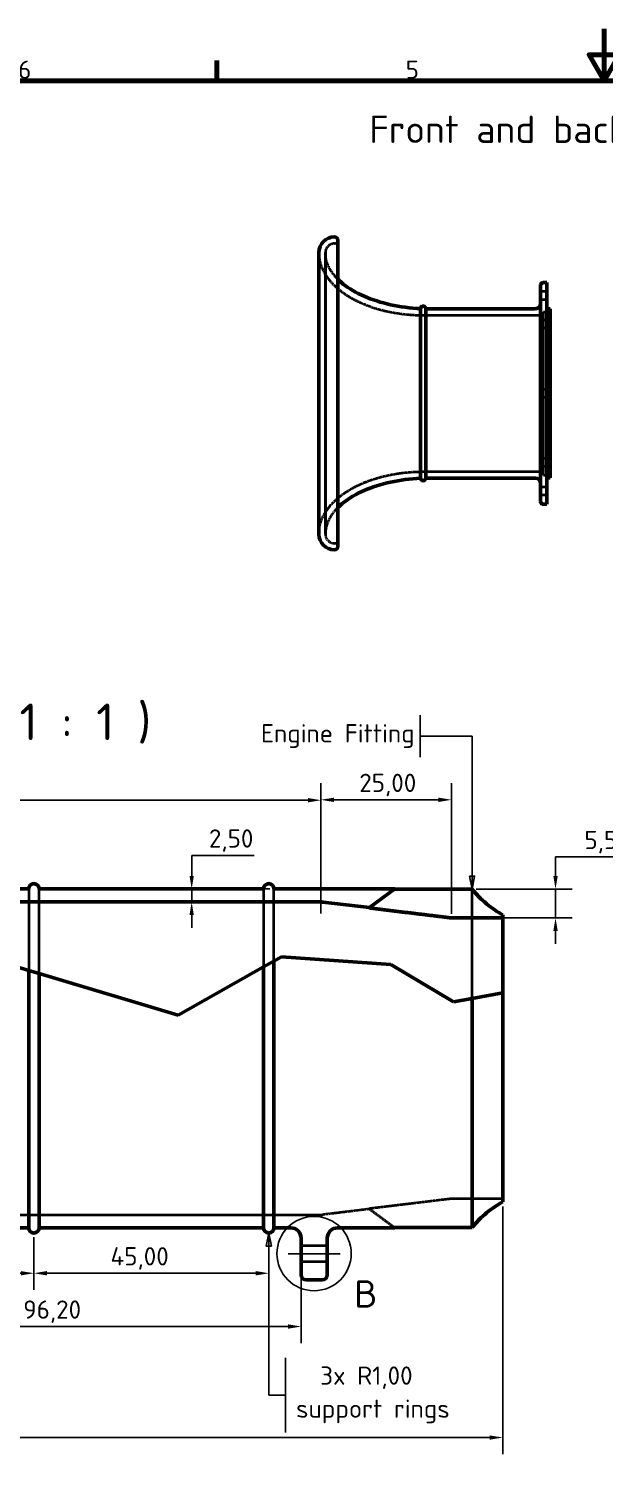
# Model space of a CAD drawing. Header units: millimetres. Extents: x -69 to 1188, y -60 to 840.
# Drawn here: x 373 to 594, y 289 to 840 of the extents above; entities that cross this region are included whole.
import ezdxf

# ---------------------------------------------------------------- set-up
doc = ezdxf.new("R2010")
doc.units = ezdxf.units.MM
doc.header["$LTSCALE"] = 2
doc.linetypes.add('DASHED', pattern=[0.2067, 0.1654, -0.0413])
for name, color, linetype, lineweight in [('Border (ISO)', 7, 'Continuous', 70), ('Centerline (ISO)', 7, 'Continuous', 25), ('Detail Boundary (ISO)', 7, 'Continuous', 25), ('Dimension (ISO)', 7, 'Continuous', 25), ('Hidden (ISO)', 7, 'DASHED', 35), ('Symbol (ISO)', 7, 'Continuous', 25), ('Visible (ISO)', 7, 'Continuous', 50)]:
    doc.layers.add(name, color=color, linetype=linetype, lineweight=lineweight)
doc.styles.add('Label Text (DIN)', font='isocpeur.ttf')
doc.styles.add('Note Text (DIN)', font='isocpeur.ttf')
doc.dimstyles.new('Default (DIN)', dxfattribs={"dimscale": 2, "dimtxt": 3.5, "dimasz": 2.5, "dimexe": 3.175, "dimexo": 0.8, "dimgap": 0.8, "dimtad": 1, "dimrnd": 1e-08, "dimzin": 0, "dimtxsty": 'Note Text (DIN)', "dimcen": 0.09, "dimdle": 10, "dimclrd": 256, "dimclre": 256, "dimclrt": 256, "dimadec": 0, "dimazin": 0, "dimtfac": 1, "dimtmove": 0, "dimatfit": 3, "dimfxl": 1, "dimtolj": 1, "dimtzin": 0, "dimlwd": -1, "dimlwe": -1, "dimarcsym": 0})

# ---------------------------------------------------------------- blocks, each defined once
blk = doc.blocks.new('Borders Default Border')
at = {"layer": 'Border (ISO)'}
blk.add_line((222.75, 410), (222.75, 413.9), dxfattribs=at)
at = {"layer": 'Border (ISO)', "flags": 128}
for points in [[(297, 420), (297, 410), (294.11, 415), (299.89, 415), (297, 410)], [(10, 10), (10, 410), (584, 410), (584, 10), (10, 10)]]:
    blk.add_lwpolyline(points, dxfattribs=at)
at = {"layer": 'Border (ISO)', "char_height": 3.5, "attachment_point": 7, "style": 'Note Text (DIN)'}
for s, insert in [('6', (184.7, 410.4)), ('5', (258.95, 410.4))]:
    blk.add_mtext(s, dxfattribs=dict(at, insert=insert))
blk = doc.blocks.new('*D7')
at = {"layer": 'Defpoints', "color": 0, "transparency": 16777216}
for p in [(485.44, 544.27), (485.44, 499.11), (535.44, 498.98)]:
    blk.add_point(p, dxfattribs=at)
at = {"layer": 'Dimension (ISO)', "transparency": 16777216}
for p, q in [((485.44, 500.71), (485.44, 550.62)), ((535.44, 500.58), (535.44, 550.62)), ((530.44, 544.27), (490.44, 544.27))]:
    blk.add_line(p, q, dxfattribs=at)
for points in [[(490.44, 545.1), (490.44, 543.43), (485.44, 544.27)], [(530.44, 545.1), (530.44, 543.43), (535.44, 544.27)]]:
    blk.add_solid(points, dxfattribs=at)
at = {"layer": 'Dimension (ISO)', "transparency": 16777216, "insert": (500.12, 554.27), "char_height": 7, "attachment_point": 1, "style": 'Note Text (DIN)'}
blk.add_mtext('\\A1;25,00', dxfattribs=at)
blk = doc.blocks.new('*D8')
at = {"layer": 'Defpoints', "color": 0, "transparency": 16777216}
for p in [(435.89, 510.11), (467.44, 510.11), (435.89, 505.11)]:
    blk.add_point(p, dxfattribs=at)
at = {"layer": 'Dimension (ISO)', "transparency": 16777216}
for p, q in [((459.84, 522.94), (435.89, 522.94)), ((435.89, 522.94), (435.89, 520.11)), ((435.89, 515.11), (435.89, 520.11)), ((465.84, 510.11), (429.54, 510.11)), ((435.89, 505.11), (435.89, 510.11)), ((435.89, 500.11), (435.89, 495.11))]:
    blk.add_line(p, q, dxfattribs=at)
for points in [[(435.06, 515.11), (436.72, 515.11), (435.89, 510.11)], [(435.06, 500.11), (436.72, 500.11), (435.89, 505.11)]]:
    blk.add_solid(points, dxfattribs=at)
at = {"layer": 'Dimension (ISO)', "transparency": 16777216, "insert": (442.49, 532.94), "char_height": 7, "attachment_point": 1, "style": 'Note Text (DIN)'}
blk.add_mtext('\\A1;2,50', dxfattribs=at)
blk = doc.blocks.new('*D9')
at = {"layer": 'Defpoints', "color": 0, "transparency": 16777216}
for p in [(543.34, 509.99), (535.44, 498.98), (575.34, 498.98)]:
    blk.add_point(p, dxfattribs=at)
at = {"layer": 'Dimension (ISO)', "transparency": 16777216}
for p, q in [((604.19, 522.35), (575.34, 522.35)), ((575.34, 522.35), (575.34, 519.99)), ((575.34, 514.99), (575.34, 519.99)), ((544.94, 509.99), (581.69, 509.99)), ((575.34, 509.99), (575.34, 498.98)), ((537.04, 498.98), (581.69, 498.98)), ((575.34, 493.98), (575.34, 488.98))]:
    blk.add_line(p, q, dxfattribs=at)
for points in [[(574.51, 514.99), (576.18, 514.99), (575.34, 509.99)], [(574.51, 493.98), (576.18, 493.98), (575.34, 498.98)]]:
    blk.add_solid(points, dxfattribs=at)
at = {"layer": 'Dimension (ISO)', "transparency": 16777216, "insert": (581.94, 532.35), "char_height": 7, "attachment_point": 1, "style": 'Note Text (DIN)'}
blk.add_mtext('\\A1; \\fISOCPEUR|b0|i0;\\H7.0000;5,50', dxfattribs=at)
blk = doc.blocks.new('Feature Identifier1')
at = {"layer": 'Symbol (ISO)'}
for p, q in [((261.7, 288.38), (261.7, 280.33)), ((271.67, 284.35), (261.7, 284.35)), ((271.67, 257.5), (271.67, 284.35)), ((271.17, 257.5), (271.67, 255)), ((272.17, 257.5), (271.17, 257.5)), ((271.67, 257.5), (271.67, 255)), ((271.67, 255), (272.17, 257.5))]:
    blk.add_line(p, q, dxfattribs=at)
at = {"layer": 'Symbol (ISO)', "flags": 128}
blk.add_lwpolyline([(271.17, 257.5), (271.67, 255), (272.17, 257.5), (271.17, 257.5)], dxfattribs=at)
at = {"layer": 'Symbol (ISO)'}
blk.add_solid([(271.17, 257.5), (271.67, 255), (272.17, 257.5), (271.17, 257.5)], dxfattribs=at)
at = {"layer": 'Symbol (ISO)', "insert": (231.22, 282.08), "char_height": 3.5, "attachment_point": 7, "style": 'Note Text (DIN)'}
blk.add_mtext('Engine Fitting', dxfattribs=at)
blk = doc.blocks.new('*D13')
at = {"layer": 'Defpoints', "color": 0, "transparency": 16777216}
for p in [(477.84, 364.11), (285.44, 362.11), (285.44, 342.27)]:
    blk.add_point(p, dxfattribs=at)
at = {"layer": 'Dimension (ISO)', "transparency": 16777216}
for p, q in [((285.44, 360.51), (285.44, 335.92)), ((477.84, 362.51), (477.84, 335.92)), ((472.84, 342.27), (290.44, 342.27))]:
    blk.add_line(p, q, dxfattribs=at)
for points in [[(290.44, 343.1), (290.44, 341.43), (285.44, 342.27)], [(472.84, 343.1), (472.84, 341.43), (477.84, 342.27)]]:
    blk.add_solid(points, dxfattribs=at)
at = {"layer": 'Dimension (ISO)', "transparency": 16777216, "insert": (371.32, 352.27), "char_height": 7, "attachment_point": 1, "style": 'Note Text (DIN)'}
blk.add_mtext('\\A1;96,20', dxfattribs=at)
blk = doc.blocks.new('2dDetail1')
at = {"layer": 'Detail Boundary (ISO)'}
blk.add_circle((241.4, 185.12), 7.12, dxfattribs=at)
at = {"layer": 'Detail Boundary (ISO)', "insert": (249.09, 174.76), "char_height": 5.25, "attachment_point": 7, "style": 'Label Text (DIN)'}
blk.add_mtext('B', dxfattribs=at)
blk = doc.blocks.new('*D38')
at = {"layer": 'Defpoints', "color": 0, "transparency": 16777216}
for p in [(555.1, 389.91), (105.44, 337.11), (555.1, 299.69)]:
    blk.add_point(p, dxfattribs=at)
at = {"layer": 'Dimension (ISO)', "transparency": 16777216}
for p, q in [((555.1, 388.31), (555.1, 293.34)), ((105.44, 335.51), (105.44, 293.34)), ((110.44, 299.69), (550.1, 299.69))]:
    blk.add_line(p, q, dxfattribs=at)
for points in [[(110.44, 300.52), (110.44, 298.86), (105.44, 299.69)], [(550.1, 300.52), (550.1, 298.86), (555.1, 299.69)]]:
    blk.add_solid(points, dxfattribs=at)
at = {"layer": 'Dimension (ISO)', "transparency": 16777216, "insert": (312.24, 310.39), "char_height": 7, "attachment_point": 1, "style": 'Note Text (DIN)'}
blk.add_mtext('\\A1; \\fISOCPEUR|b0|i0;\\H7.0000;(225,00)', dxfattribs=at)
blk = doc.blocks.new('*D44')
at = {"layer": 'Defpoints', "color": 0, "transparency": 16777216}
for p in [(485.44, 544.11), (185.48, 512.11), (485.44, 505.11)]:
    blk.add_point(p, dxfattribs=at)
at = {"layer": 'Dimension (ISO)', "transparency": 16777216}
for p, q in [((185.48, 513.71), (185.48, 550.46)), ((485.44, 506.71), (485.44, 550.46)), ((190.48, 544.11), (480.44, 544.11))]:
    blk.add_line(p, q, dxfattribs=at)
for points in [[(190.48, 544.95), (190.48, 543.28), (185.48, 544.11)], [(480.44, 544.95), (480.44, 543.28), (485.44, 544.11)]]:
    blk.add_solid(points, dxfattribs=at)
at = {"layer": 'Dimension (ISO)', "transparency": 16777216, "insert": (316.56, 554.11), "char_height": 7, "attachment_point": 1, "style": 'Note Text (DIN)'}
blk.add_mtext('\\A1; \\fISOCPEUR|b0|i0;\\H7.0000;150,00\\P', dxfattribs=at)
blk = doc.blocks.new('Feature Identifier2')
at = {"layer": 'Symbol (ISO)'}
for p, q in [((232.72, 189.06), (232.22, 186.56)), ((232.72, 186.56), (232.72, 189.06)), ((233.22, 186.56), (232.72, 189.06)), ((232.22, 186.56), (233.22, 186.56)), ((232.72, 186.56), (232.72, 157.97)), ((235.9, 165.11), (235.9, 150.83)), ((232.72, 157.97), (235.9, 157.97))]:
    blk.add_line(p, q, dxfattribs=at)
at = {"layer": 'Symbol (ISO)', "flags": 128}
blk.add_lwpolyline([(233.22, 186.56), (232.72, 189.06), (232.22, 186.56), (233.22, 186.56)], dxfattribs=at)
at = {"layer": 'Symbol (ISO)'}
blk.add_solid([(233.22, 186.56), (232.72, 189.06), (232.22, 186.56), (233.22, 186.56)], dxfattribs=at)
at = {"layer": 'Symbol (ISO)', "color": 7, "char_height": 3.5, "attachment_point": 7, "style": 'Note Text (DIN)'}
for s, insert in [('3x R1,00 ', (242.58, 159.16)), ('support rings', (237.95, 152.58))]:
    blk.add_mtext(s, dxfattribs=dict(at, insert=insert))
blk = doc.blocks.new('*D46')
at = {"layer": 'Defpoints', "color": 0, "transparency": 16777216}
for p in [(285.44, 445.11), (375.44, 378.11), (375.44, 362.7)]:
    blk.add_point(p, dxfattribs=at)
at = {"layer": 'Dimension (ISO)', "transparency": 16777216}
for p, q in [((375.44, 376.51), (375.44, 356.35)), ((290.44, 362.7), (370.44, 362.7))]:
    blk.add_line(p, q, dxfattribs=at)
for points in [[(290.44, 363.53), (290.44, 361.86), (285.44, 362.7)], [(370.44, 363.53), (370.44, 361.86), (375.44, 362.7)]]:
    blk.add_solid(points, dxfattribs=at)
at = {"layer": 'Dimension (ISO)', "transparency": 16777216, "insert": (319.77, 372.7), "char_height": 7, "attachment_point": 1, "style": 'Note Text (DIN)'}
blk.add_mtext('\\A1;45,00', dxfattribs=at)
blk = doc.blocks.new('*D47')
at = {"layer": 'Defpoints', "color": 0, "transparency": 16777216}
for p in [(375.44, 378.11), (465.44, 378.11), (465.44, 362.7)]:
    blk.add_point(p, dxfattribs=at)
at = {"layer": 'Dimension (ISO)', "transparency": 16777216}
for p, q in [((375.44, 376.51), (375.44, 356.35)), ((465.44, 376.51), (465.44, 356.35)), ((380.44, 362.7), (460.44, 362.7))]:
    blk.add_line(p, q, dxfattribs=at)
for points in [[(380.44, 363.53), (380.44, 361.86), (375.44, 362.7)], [(460.44, 363.53), (460.44, 361.86), (465.44, 362.7)]]:
    blk.add_solid(points, dxfattribs=at)
at = {"layer": 'Dimension (ISO)', "transparency": 16777216, "insert": (404.77, 372.7), "char_height": 7, "attachment_point": 1, "style": 'Note Text (DIN)'}
blk.add_mtext('\\A1;45,00', dxfattribs=at)

msp = doc.modelspace()

# ---------------------------------------------------------------- linework, layer by layer
at = {"layer": 'Centerline (ISO)', "linetype": 'Continuous'}
msp.add_line((492.84, 370.115), (472.84, 370.115), dxfattribs=at)
at = {"layer": 'Hidden (ISO)'}
for p, q in [((487.12, 646.131), (487.12, 754.131)), ((487.12, 754.131), (487.12, 646.131)), ((572.02, 739.181), (569.62, 739.181)), ((572.02, 736.081), (569.62, 736.081)), ((524.62, 730.131), (570.77, 730.131)), ((572.02, 728.197), (569.62, 728.197)), ((570.77, 668.781), (570.77, 731.481)), ((570.77, 731.481), (573.27, 731.481)), ((573.02, 732.006), (573.02, 668.256)), ((572.02, 725.097), (569.62, 725.097)), ((572.02, 701.681), (569.62, 701.681)), ((572.02, 698.581), (569.62, 698.581)), ((572.02, 675.164), (569.62, 675.164)), ((572.02, 672.064), (569.62, 672.064)), ((524.62, 670.131), (570.77, 670.131)), ((570.77, 668.781), (573.27, 668.781)), ((572.02, 664.181), (569.62, 664.181)), ((572.02, 661.081), (569.62, 661.081)), ((373.44, 510.115), (373.44, 478.848)), ((377.44, 477.65), (377.44, 510.115)), ((463.44, 510.115), (463.44, 480.148)), ((467.44, 482.398), (467.44, 510.115)), ((543.345, 468.08), (543.345, 509.991)), ((555.096, 391.263), (535.802, 391.263)), ((504.038, 387.319), (486.16, 385.158)), ((503.877, 387.438), (513.602, 380.238)), ((365.473, 385.115), (485.44, 385.115)), ((487.84, 373.215), (477.84, 373.215)), ((487.84, 367.015), (477.84, 367.015))]:
    msp.add_line(p, q, dxfattribs=at)
for centre, radius, start, end in [((490.62, 754.131), 3.5, 90, 180), ((490.62, 758.881), 1.25, 270, 0), ((573.37, 732.006), 0.35, 106.60155, 180), ((573.37, 732.006), 0.35, 180, 253.39845), ((573.37, 668.256), 0.35, 106.60155, 180), ((573.37, 668.256), 0.35, 180, 253.39845), ((490.62, 646.131), 3.5, 180, 270), ((490.62, 641.381), 1.25, 0, 90), ((485.44, 391.115), 6, 270, 276.8921)]:
    msp.add_arc(centre, radius, start, end, dxfattribs=at)
for points, knots in [([(484.62, 754.131), (484.62, 752.595), (484.866, 751.059), (485.875, 747.946), (486.67, 746.372), (488.972, 743.071), (490.587, 741.371), (495.014, 737.798), (498.038, 736.023), (504.859, 733.113), (508.657, 731.982), (516.519, 730.503), (520.569, 730.131), (524.62, 730.131)], [-3.1415927, -3.1415927, -3.1415927, -3.1415927, -2.9495927, -2.9495927, -2.7451636, -2.7451636, -2.5022729, -2.5022729, -2.1887613, -2.1887613, -1.8746021, -1.8746021, -1.5707963, -1.5707963, -1.5707963, -1.5707963]), ([(491.87, 743.949), (490.637, 745.187), (489.629, 746.49), (488.055, 749.265), (487.52, 750.742), (487.172, 752.863), (487.12, 753.497), (487.12, 754.131)], [-0.49229595, -0.49229595, -0.49229595, -0.49229595, -0.29664097, -0.29664097, -0.0882593, -0.0882593, 0, 0, 0, 0]), ([(484.62, 646.131), (484.62, 647.667), (484.866, 649.203), (485.875, 652.316), (486.67, 653.889), (488.972, 657.19), (490.587, 658.891), (495.014, 662.463), (498.038, 664.239), (504.859, 667.148), (508.657, 668.28), (516.519, 669.759), (520.569, 670.131), (524.62, 670.131)], [-3.1415927, -3.1415927, -3.1415927, -3.1415927, -2.9495927, -2.9495927, -2.7451636, -2.7451636, -2.5022729, -2.5022729, -2.1887613, -2.1887613, -1.8746021, -1.8746021, -1.5707963, -1.5707963, -1.5707963, -1.5707963]), ([(491.87, 656.313), (490.637, 655.075), (489.629, 653.771), (488.055, 650.997), (487.52, 649.52), (487.172, 647.398), (487.12, 646.765), (487.12, 646.131)], [-0.49229595, -0.49229595, -0.49229595, -0.49229595, -0.29664097, -0.29664097, -0.0882593, -0.0882593, 0, 0, 0, 0])]:
    msp.add_open_spline(points, degree=3, knots=knots, dxfattribs=at)
msp.add_rational_spline([(535.082, 391.219), (520.008, 389.392), (503.877, 387.438)], [1, 1.00088030566, 1.00061655601], degree=2, dxfattribs=at)
msp.add_open_spline([(535.802, 391.263), (535.571, 391.263), (535.328, 391.249), (535.082, 391.219)], degree=3, dxfattribs=at)
at = {"layer": 'Visible (ISO)'}
for p, q in [((491.87, 641.381), (491.87, 758.881)), ((484.62, 646.131), (484.62, 754.131)), ((569.62, 658.631), (569.62, 741.631)), ((570.62, 742.631), (572.02, 742.631)), ((572.02, 742.631), (572.02, 657.631)), ((523.621, 667.59), (523.621, 732.671)), ((525.62, 667.631), (525.62, 732.631)), ((525.62, 732.631), (567.62, 732.631)), ((572.02, 732.531), (573.27, 732.531)), ((573.27, 732.531), (573.27, 667.731)), ((525.62, 667.631), (567.62, 667.631)), ((572.02, 667.731), (573.27, 667.731)), ((570.62, 657.631), (572.02, 657.631)), ((289.44, 510.115), (373.44, 510.115)), ((377.44, 510.115), (463.44, 510.115)), ((467.44, 510.115), (513.769, 510.115)), ((513.769, 510.115), (504.038, 502.91)), ((513.602, 509.991), (543.345, 509.991)), ((485.44, 505.115), (365.473, 505.115)), ((504.038, 502.91), (486.16, 505.071)), ((503.877, 502.791), (504.038, 502.91)), ((555.096, 498.966), (535.802, 498.966)), ((555.096, 500.169), (555.096, 498.966)), ((555.096, 470.24), (555.096, 498.966)), ((356.269, 483.99), (373.44, 478.848)), ((430.665, 461.712), (463.44, 480.148)), ((467.44, 482.398), (463.44, 480.148)), ((463.44, 480.148), (463.44, 380.115)), ((467.44, 482.398), (470.269, 483.99)), ((467.44, 380.115), (467.44, 482.398)), ((470.269, 483.99), (512.269, 481.115)), ((512.269, 481.115), (536.186, 466.765)), ((377.44, 477.65), (373.44, 478.848)), ((373.44, 478.848), (373.44, 380.115)), ((377.44, 477.65), (430.665, 461.712)), ((377.44, 380.115), (377.44, 477.65)), ((536.186, 466.765), (543.345, 468.08)), ((555.096, 470.24), (543.345, 468.08)), ((543.345, 380.238), (543.345, 468.08)), ((555.096, 390.06), (555.096, 470.24)), ((289.44, 380.115), (373.44, 380.115)), ((377.44, 380.115), (463.44, 380.115)), ((467.44, 380.115), (473.84, 380.115)), ((491.84, 380.115), (513.769, 380.115)), ((513.602, 380.238), (513.769, 380.115)), ((513.602, 380.238), (543.345, 380.238)), ((477.84, 376.58), (477.84, 364.115)), ((487.84, 364.115), (487.84, 376.58)), ((477.84, 362.115), (477.84, 364.115)), ((487.84, 364.115), (487.84, 362.115)), ((479.84, 360.115), (485.84, 360.115))]:
    msp.add_line(p, q, dxfattribs=at)
for centre, radius, start, end in [((490.62, 754.131), 6, 90, 180), ((490.62, 758.881), 1.25, 0, 90), ((570.62, 741.631), 1, 90, 180), ((524.62, 732.631), 1, 0, 177.68061), ((567.62, 734.631), 2, 270, 0), ((524.62, 667.631), 1, 182.31939, 0), ((567.62, 665.631), 2, 0, 90), ((570.62, 658.631), 1, 180, 270), ((490.62, 646.131), 6, 180, 270), ((490.62, 641.381), 1.25, 270, 0), ((375.44, 510.115), 2, 0, 180), ((465.44, 510.115), 2, 0, 180), ((485.44, 499.115), 6, 83.1079, 90), ((375.44, 380.115), 2, 180, 0), ((465.44, 380.115), 2, 180, 0), ((473.84, 376.115), 4, 0, 90), ((491.84, 376.115), 4, 90, 180), ((479.84, 362.115), 2, 180, 270), ((485.84, 362.115), 2, 270, 0)]:
    msp.add_arc(centre, radius, start, end, dxfattribs=at)
for points, knots in [([(523.621, 732.671), (519.681, 732.858), (515.793, 733.361), (508.459, 734.958), (505.014, 736.051), (498.868, 738.733), (496.167, 740.321), (493.203, 742.688), (492.506, 743.31), (491.87, 743.949)], [-1.48320485, -1.48320485, -1.48320485, -1.48320485, -1.18656388, -1.18656388, -0.88992291, -0.88992291, -0.59328194, -0.59328194, -0.49229595, -0.49229595, -0.49229595, -0.49229595]), ([(523.621, 667.59), (519.681, 667.404), (515.793, 666.901), (508.459, 665.304), (505.014, 664.21), (498.868, 661.529), (496.167, 659.941), (493.203, 657.573), (492.506, 656.952), (491.87, 656.313)], [-1.48320485, -1.48320485, -1.48320485, -1.48320485, -1.18656388, -1.18656388, -0.88992291, -0.88992291, -0.59328194, -0.59328194, -0.49229595, -0.49229595, -0.49229595, -0.49229595]), ([(543.345, 509.991), (544.234, 508.898), (545.162, 507.874), (547.837, 505.196), (549.916, 503.459), (553.113, 501.318), (554.1, 500.718), (555.096, 500.169)], [4.24896347, 4.24896347, 4.24896347, 4.24896347, 4.44629251, 4.44629251, 4.81682226, 4.81682226, 4.97558008, 4.97558008, 4.97558008, 4.97558008]), ([(543.345, 380.238), (544.234, 381.331), (545.162, 382.355), (547.837, 385.033), (549.916, 386.77), (553.113, 388.911), (554.1, 389.511), (555.096, 390.06)], [4.24896347, 4.24896347, 4.24896347, 4.24896347, 4.44629251, 4.44629251, 4.81682226, 4.81682226, 4.97558008, 4.97558008, 4.97558008, 4.97558008])]:
    msp.add_open_spline(points, degree=3, knots=knots, dxfattribs=at)
msp.add_rational_spline([(535.082, 499.01), (520.008, 500.837), (503.877, 502.791)], [1, 1.00088030566, 1.00061655601], degree=2, dxfattribs=at)
msp.add_open_spline([(535.802, 498.966), (535.571, 498.966), (535.328, 498.98), (535.082, 499.01)], degree=3, dxfattribs=at)

# ---------------------------------------------------------------- block references
at = {"xscale": 2, "yscale": 2, "zscale": 2}
msp.add_blockref('Borders Default Border', (0, 0), dxfattribs=at)
at = {"layer": 'Detail Boundary (ISO)', "xscale": 2, "yscale": 2, "zscale": 2}
msp.add_blockref('2dDetail1', (0, 0), dxfattribs=at)
at = {"layer": 'Symbol (ISO)', "xscale": 2, "yscale": 2, "zscale": 2}
for name in ['Feature Identifier1', 'Feature Identifier2']:
    msp.add_blockref(name, (0, 0), dxfattribs=at)

# ---------------------------------------------------------------- texts
at = {"layer": 'Symbol (ISO)', "style": 'Note Text (DIN)'}
for s, insert, char_height, width, attachment_point in [('\\fISOCPEUR|b0|i0;\\H10.5000;Front and back pieces ( 1 : 2 )', (605.418, 806.672), 10.5, 198.37986, 2), ('\\fISOCPEUR|b0|i0;\\H14.0000;General Shape ( 1 : 1 )', (220.041, 581.184), 14, 194.53247, 1)]:
    msp.add_mtext(s, dxfattribs=dict(at, insert=insert, char_height=char_height, width=width, attachment_point=attachment_point))

# ---------------------------------------------------------------- dimensions: what is measured, and where the dimension line sits
at = {"layer": 'Dimension (ISO)'}
for base, p1, p2, angle, text, override, picture, middle in [((485.44, 544.114), (185.481, 512.114), (485.44, 505.115), 180, ' \\fISOCPEUR|b0|i0;\\H7.0000;150,00\\P', {"dimgap": 0.8, "dimdec": 2, "dimlfac": 0.5, "dimtol": 0, "dimlim": 0, "dimtp": 0, "dimtm": 0, "dimtdec": 2, "dimtofl": 0, "dimatfit": 1, "dimtvp": -0.25}, '*D44', (331.08, 544.114)), ((575.345, 498.977), (543.345, 509.991), (535.441, 498.977), 270, ' \\fISOCPEUR|b0|i0;\\H7.0000;5,50', {"dimgap": 0.8, "dimtih": 1, "dimtoh": 1, "dimdec": 2, "dimlfac": 0.5, "dimtol": 0, "dimlim": 0, "dimtp": 0, "dimtm": 0, "dimtdec": 2, "dimtofl": 1, "dimtmove": 1, "dimatfit": 1}, '*D9', (575.657, 522.352)), ((555.096, 299.691), (105.44, 337.115), (555.096, 389.915), 180, ' \\fISOCPEUR|b0|i0;\\H7.0000;(225,00)', {"dimgap": 0.8, "dimdec": 2, "dimlfac": 0.5, "dimtol": 0, "dimlim": 0, "dimtp": 0, "dimtm": 0, "dimtdec": 2, "dimtofl": 0, "dimatfit": 1}, '*D38', (330.268, 299.691))]:
    dim = msp.add_linear_dim(base=base, p1=p1, p2=p2, angle=angle, text=text, dimstyle='Default (DIN)', override=override, dxfattribs=at)
    dim.commit()
    dim.dimension.update_dxf_attribs({"geometry": picture, "text_midpoint": middle, "dimtype": 160})
for base, p1, p2, angle, override, picture, middle in [((485.44, 544.266), (535.441, 498.977), (485.44, 499.115), 180, {"dimgap": 0.8, "dimdec": 2, "dimlfac": 0.5, "dimtol": 0, "dimlim": 0, "dimtp": 0, "dimtm": 0, "dimtdec": 2, "dimtofl": 0, "dimatfit": 1}, '*D7', (510.441, 544.266)), ((435.891, 510.115), (435.891, 505.115), (467.44, 510.115), 90, {"dimgap": 0.8, "dimtih": 1, "dimtoh": 1, "dimdec": 2, "dimlfac": 0.5, "dimse1": 1, "dimtol": 0, "dimlim": 0, "dimtp": 0, "dimtm": 0, "dimtdec": 2, "dimtofl": 1, "dimtmove": 1, "dimatfit": 1}, '*D8', (436.158, 522.935)), ((465.44, 362.695), (375.44, 378.115), (465.44, 378.115), 180, {"dimgap": 0.8, "dimdec": 2, "dimlfac": 0.5, "dimtol": 0, "dimlim": 0, "dimtp": 0, "dimtm": 0, "dimtdec": 2, "dimtofl": 0, "dimatfit": 1}, '*D47', (415.44, 362.695)), ((285.44, 342.265), (477.84, 364.115), (285.44, 362.115), 180, {"dimgap": 0.8, "dimdec": 2, "dimlfac": 0.5, "dimtol": 0, "dimlim": 0, "dimtp": 0, "dimtm": 0, "dimtdec": 2, "dimtofl": 0, "dimatfit": 1}, '*D13', (381.64, 342.265))]:
    dim = msp.add_linear_dim(base=base, p1=p1, p2=p2, angle=angle, dimstyle='Default (DIN)', override=override, dxfattribs=at)
    dim.commit()
    dim.dimension.update_dxf_attribs({"geometry": picture, "text_midpoint": middle, "dimtype": 160})
dim = msp.add_linear_dim(base=(375.44, 362.695), p1=(285.44, 445.115), p2=(375.44, 378.115), dimstyle='Default (DIN)', override={"dimgap": 0.8, "dimdec": 2, "dimlfac": 0.5, "dimse1": 1, "dimtol": 0, "dimlim": 0, "dimtp": 0, "dimtm": 0, "dimtdec": 2, "dimtofl": 0, "dimatfit": 1}, dxfattribs=at)
dim.commit()
dim.dimension.update_dxf_attribs({"geometry": '*D46', "text_midpoint": (330.44, 362.695), "dimtype": 160})

doc.saveas('drawing.dxf')
